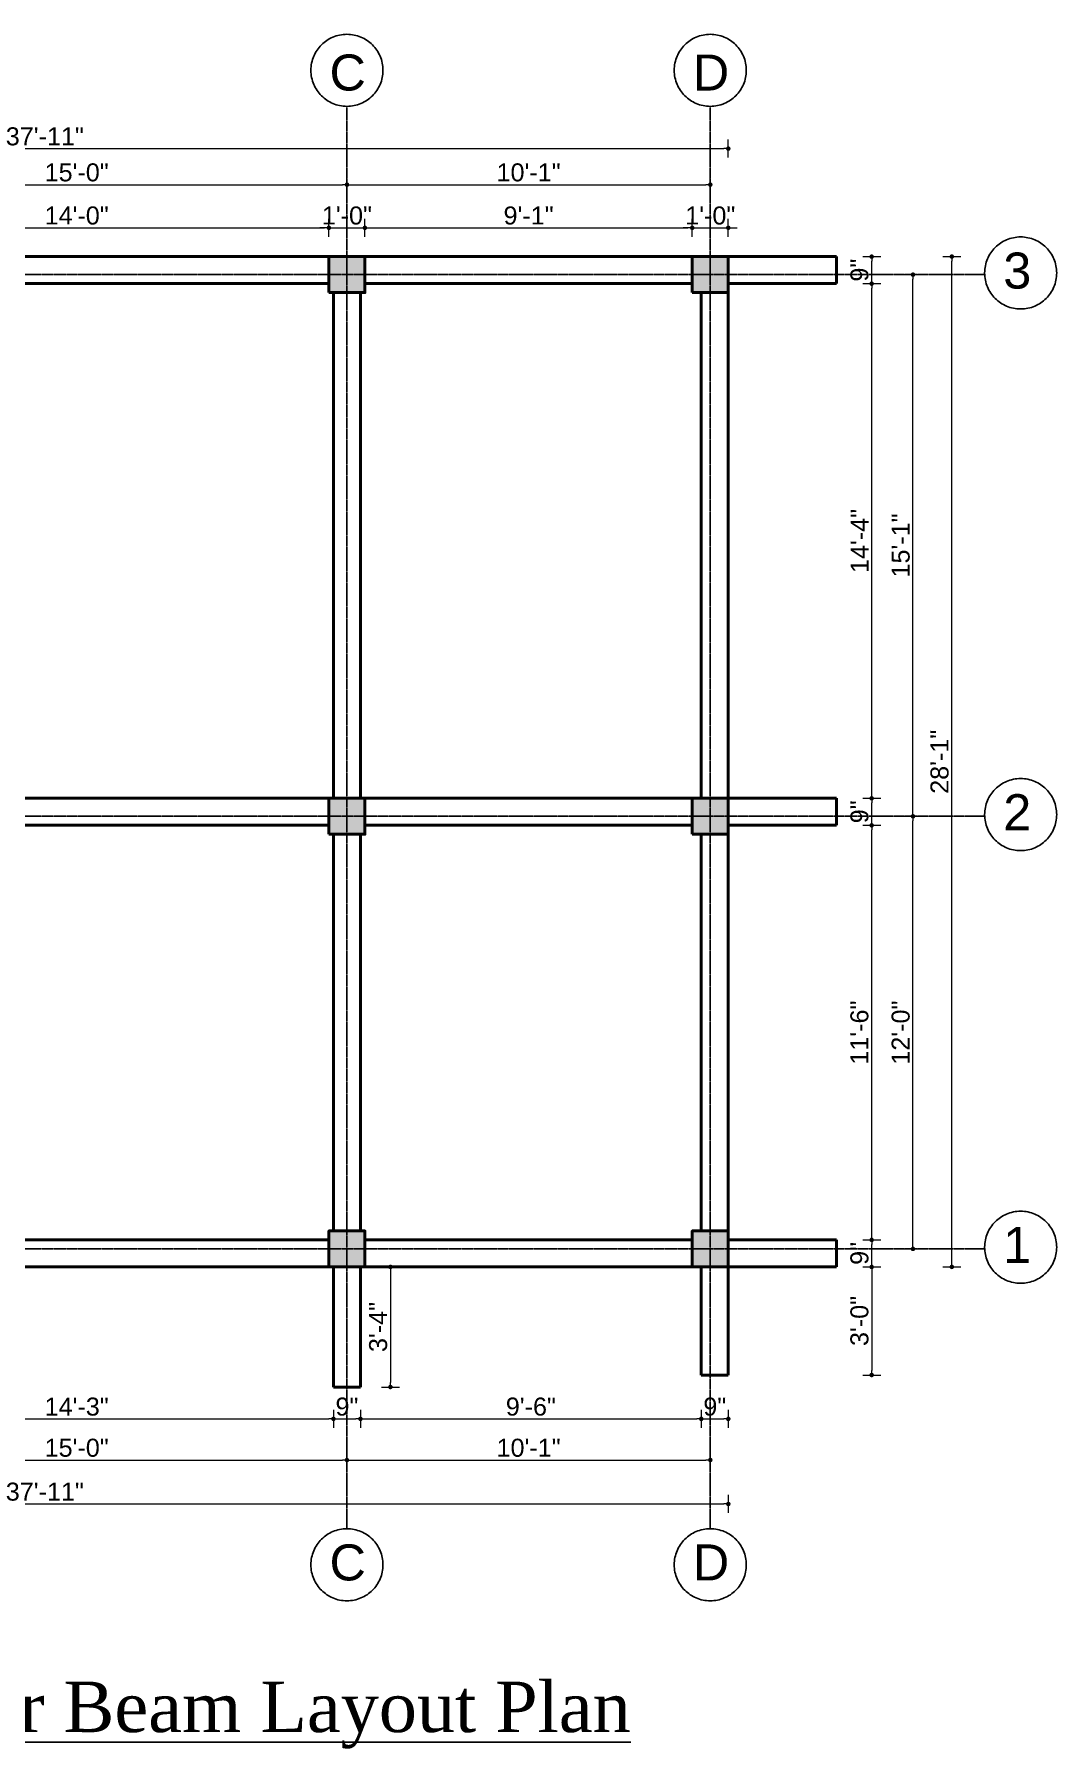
# Model space of a CAD drawing. Header units: inches. Extents: x 115570 to 265311, y 61168 to 314550.
# Drawn here: x 175909 to 176250, y 64183 to 64754 of the extents above; entities that cross this region are included whole.
import ezdxf

# ---------------------------------------------------------------- set-up
doc = ezdxf.new("R2010")
doc.units = ezdxf.units.IN
doc.header["$MEASUREMENT"] = 0
doc.linetypes.add('ACAD_ISO08W100', pattern=[36, 24, -3, 6, -3])
doc.layers.get('0').update_dxf_attribs({"lineweight": 25})
doc.layers.add('0 dimension lines', color=4, linetype='Continuous', lineweight=18)
doc.layers.add('0 wall', color=7, linetype='Continuous', lineweight=40)
doc.layers.add('0_center line', color=4, linetype='ACAD_ISO08W100', transparency=0.5)
doc.styles.add('arial.', font='arial.ttf')
doc.styles.get("Standard").update_dxf_attribs({"font": 'arial.ttf'})
doc.dimstyles.new('d50_Text size double', dxfattribs={"dimscale": 0, "dimtxt": 6, "dimasz": 1.5, "dimexe": 3, "dimexo": 3, "dimgap": 1, "dimtad": 1, "dimdec": 0, "dimrnd": 0.25, "dimzin": 3, "dimdsep": 46, "dimlunit": 4, "dimtxsty": 'arial.', "dimblk": 'DOT', "dimcen": 4, "dimdle": 6, "dimclrd": 256, "dimclre": 256, "dimclrt": 7, "dimazin": 0, "dimtfac": 1, "dimtdec": 0, "dimtix": 1, "dimtmove": 2, "dimatfit": 3, "dimfxl": 3, "dimfxlon": 1, "dimtolj": 1, "dimtzin": 0, "dimlwd": -1, "dimlwe": -1, "dimarcsym": 0})

# ---------------------------------------------------------------- blocks, each defined once
blk = doc.blocks.new('_Dot')
at = {"color": 0, "linetype": 'ByBlock', "lineweight": -2}
blk.add_line((-0.5, 0), (-1, 0), dxfattribs=at)
at = {"color": 0, "linetype": 'ByBlock', "const_width": 0.5}
blk.add_lwpolyline([(-0.25, 0, 1), (0.25, 0, 1)], format="xyb", close=True, dxfattribs=at)
blk = doc.blocks.new('*D793')
at = {"layer": '0 dimension lines', "transparency": 16777216}
for p, q in [((175839.38, 64686.24), (175839.38, 64692.24)), ((176007.38, 64686.24), (176007.38, 64692.24)), ((175840.88, 64689.24), (176005.88, 64689.24))]:
    blk.add_line(p, q, dxfattribs=at)
at = {"layer": 'Defpoints', "color": 0, "transparency": 16777216}
for p in [(176007.38, 64689.24), (175839.38, 64679.64), (176007.38, 64679.64)]:
    blk.add_point(p, dxfattribs=at)
at = {"layer": '0 dimension lines', "transparency": 16777216, "xscale": 1.5, "yscale": 1.5, "zscale": 1.5, "rotation": 180}
blk.add_blockref('_Dot', (175839.38, 64689.24), dxfattribs=at)
at = {"layer": '0 dimension lines', "transparency": 16777216, "xscale": 1.5, "yscale": 1.5, "zscale": 1.5}
blk.add_blockref('_Dot', (176007.38, 64689.24), dxfattribs=at)
at = {"layer": '0 dimension lines', "color": 7, "transparency": 16777216, "insert": (175923.38, 64693.3), "char_height": 6, "attachment_point": 5, "style": 'arial.'}
blk.add_mtext('\\A1;14\'-0"', dxfattribs=at)
blk = doc.blocks.new('*D794')
at = {"layer": '0 dimension lines', "transparency": 16777216}
for p, q in [((176007.38, 64686.24), (176007.38, 64692.24)), ((176019.38, 64686.24), (176019.38, 64692.24)), ((176005.88, 64689.24), (176004.38, 64689.24)), ((176007.38, 64689.24), (176019.38, 64689.24)), ((176020.88, 64689.24), (176022.38, 64689.24))]:
    blk.add_line(p, q, dxfattribs=at)
at = {"layer": 'Defpoints', "color": 0, "transparency": 16777216}
for p in [(176019.38, 64689.24), (176007.38, 64679.64), (176019.38, 64679.64)]:
    blk.add_point(p, dxfattribs=at)
at = {"layer": '0 dimension lines', "transparency": 16777216, "xscale": 1.5, "yscale": 1.5, "zscale": 1.5}
blk.add_blockref('_Dot', (176007.38, 64689.24), dxfattribs=at)
at = {"layer": '0 dimension lines', "transparency": 16777216, "xscale": 1.5, "yscale": 1.5, "zscale": 1.5, "rotation": 180}
blk.add_blockref('_Dot', (176019.38, 64689.24), dxfattribs=at)
at = {"layer": '0 dimension lines', "color": 7, "transparency": 16777216, "insert": (176013.38, 64693.3), "char_height": 6, "attachment_point": 5, "style": 'arial.'}
blk.add_mtext('\\A1;1\'-0"', dxfattribs=at)
blk = doc.blocks.new('*D795')
at = {"layer": '0 dimension lines', "transparency": 16777216}
for p, q in [((176019.38, 64686.24), (176019.38, 64692.24)), ((176128.38, 64686.24), (176128.38, 64692.24)), ((176020.88, 64689.24), (176126.88, 64689.24))]:
    blk.add_line(p, q, dxfattribs=at)
at = {"layer": 'Defpoints', "color": 0, "transparency": 16777216}
for p in [(176128.38, 64689.24), (176019.38, 64679.64), (176128.38, 64679.64)]:
    blk.add_point(p, dxfattribs=at)
at = {"layer": '0 dimension lines', "transparency": 16777216, "xscale": 1.5, "yscale": 1.5, "zscale": 1.5, "rotation": 180}
blk.add_blockref('_Dot', (176019.38, 64689.24), dxfattribs=at)
at = {"layer": '0 dimension lines', "transparency": 16777216, "xscale": 1.5, "yscale": 1.5, "zscale": 1.5}
blk.add_blockref('_Dot', (176128.38, 64689.24), dxfattribs=at)
at = {"layer": '0 dimension lines', "color": 7, "transparency": 16777216, "insert": (176073.88, 64693.3), "char_height": 6, "attachment_point": 5, "style": 'arial.'}
blk.add_mtext('\\A1;9\'-1"', dxfattribs=at)
blk = doc.blocks.new('*D796')
at = {"layer": '0 dimension lines', "transparency": 16777216}
for p, q in [((176128.38, 64686.24), (176128.38, 64692.24)), ((176140.38, 64686.24), (176140.38, 64692.24)), ((176126.88, 64689.24), (176125.38, 64689.24)), ((176128.38, 64689.24), (176140.38, 64689.24)), ((176141.88, 64689.24), (176143.38, 64689.24))]:
    blk.add_line(p, q, dxfattribs=at)
at = {"layer": 'Defpoints', "color": 0, "transparency": 16777216}
for p in [(176140.38, 64689.24), (176128.38, 64679.64), (176140.38, 64679.64)]:
    blk.add_point(p, dxfattribs=at)
at = {"layer": '0 dimension lines', "transparency": 16777216, "xscale": 1.5, "yscale": 1.5, "zscale": 1.5}
blk.add_blockref('_Dot', (176128.38, 64689.24), dxfattribs=at)
at = {"layer": '0 dimension lines', "transparency": 16777216, "xscale": 1.5, "yscale": 1.5, "zscale": 1.5, "rotation": 180}
blk.add_blockref('_Dot', (176140.38, 64689.24), dxfattribs=at)
at = {"layer": '0 dimension lines', "color": 7, "transparency": 16777216, "insert": (176134.38, 64693.3), "char_height": 6, "attachment_point": 5, "style": 'arial.'}
blk.add_mtext('\\A1;1\'-0"', dxfattribs=at)
blk = doc.blocks.new('*D798')
at = {"layer": '0 dimension lines', "transparency": 16777216}
for p, q in [((175833.38, 64700.61), (175833.38, 64706.61)), ((175834.88, 64703.61), (176011.88, 64703.61)), ((176013.38, 64700.61), (176013.38, 64706.61))]:
    blk.add_line(p, q, dxfattribs=at)
at = {"layer": 'Defpoints', "color": 0, "transparency": 16777216}
for p in [(176013.38, 64703.61), (175833.38, 64679.64), (176013.38, 64679.64)]:
    blk.add_point(p, dxfattribs=at)
at = {"layer": '0 dimension lines', "transparency": 16777216, "xscale": 1.5, "yscale": 1.5, "zscale": 1.5, "rotation": 180}
blk.add_blockref('_Dot', (175833.38, 64703.61), dxfattribs=at)
at = {"layer": '0 dimension lines', "transparency": 16777216, "xscale": 1.5, "yscale": 1.5, "zscale": 1.5}
blk.add_blockref('_Dot', (176013.38, 64703.61), dxfattribs=at)
at = {"layer": '0 dimension lines', "color": 7, "transparency": 16777216, "insert": (175923.38, 64707.67), "char_height": 6, "attachment_point": 5, "style": 'arial.'}
blk.add_mtext('\\A1;15\'-0"', dxfattribs=at)
blk = doc.blocks.new('*D799')
at = {"layer": '0 dimension lines', "transparency": 16777216}
for p, q in [((176013.38, 64700.61), (176013.38, 64706.61)), ((176014.88, 64703.61), (176132.88, 64703.61)), ((176134.38, 64700.61), (176134.38, 64706.61))]:
    blk.add_line(p, q, dxfattribs=at)
at = {"layer": 'Defpoints', "color": 0, "transparency": 16777216}
for p in [(176134.38, 64703.61), (176013.38, 64679.64), (176134.38, 64679.64)]:
    blk.add_point(p, dxfattribs=at)
at = {"layer": '0 dimension lines', "transparency": 16777216, "xscale": 1.5, "yscale": 1.5, "zscale": 1.5, "rotation": 180}
blk.add_blockref('_Dot', (176013.38, 64703.61), dxfattribs=at)
at = {"layer": '0 dimension lines', "transparency": 16777216, "xscale": 1.5, "yscale": 1.5, "zscale": 1.5}
blk.add_blockref('_Dot', (176134.38, 64703.61), dxfattribs=at)
at = {"layer": '0 dimension lines', "color": 7, "transparency": 16777216, "insert": (176073.88, 64707.67), "char_height": 6, "attachment_point": 5, "style": 'arial.'}
blk.add_mtext('\\A1;10\'-1"', dxfattribs=at)
blk = doc.blocks.new('*D657')
at = {"layer": '0 dimension lines', "transparency": 16777216}
for p, q in [((175685.19, 64712.61), (175685.19, 64718.61)), ((175686.69, 64715.61), (176138.88, 64715.61)), ((176140.38, 64712.61), (176140.38, 64718.61))]:
    blk.add_line(p, q, dxfattribs=at)
at = {"layer": 'Defpoints', "color": 0, "transparency": 16777216}
for p in [(176140.38, 64715.61), (175685.19, 64679.64), (176140.38, 64679.64)]:
    blk.add_point(p, dxfattribs=at)
at = {"layer": '0 dimension lines', "transparency": 16777216, "xscale": 1.5, "yscale": 1.5, "zscale": 1.5, "rotation": 180}
blk.add_blockref('_Dot', (175685.19, 64715.61), dxfattribs=at)
at = {"layer": '0 dimension lines', "transparency": 16777216, "xscale": 1.5, "yscale": 1.5, "zscale": 1.5}
blk.add_blockref('_Dot', (176140.38, 64715.61), dxfattribs=at)
at = {"layer": '0 dimension lines', "color": 7, "transparency": 16777216, "insert": (175912.78, 64719.67), "char_height": 6, "attachment_point": 5, "style": 'arial.'}
blk.add_mtext('\\A1;37\'-11"', dxfattribs=at)
blk = doc.blocks.new('*D661')
at = {"layer": '0 dimension lines', "transparency": 16777216}
for p, q in [((175837.88, 64295.49), (175837.88, 64289.49)), ((175839.38, 64292.49), (176007.38, 64292.49)), ((176008.88, 64295.49), (176008.88, 64289.49))]:
    blk.add_line(p, q, dxfattribs=at)
at = {"layer": 'Defpoints', "color": 0, "transparency": 16777216}
for p in [(175837.88, 64310.77), (176008.88, 64310.77), (176008.88, 64292.49)]:
    blk.add_point(p, dxfattribs=at)
at = {"layer": '0 dimension lines', "transparency": 16777216, "xscale": 1.5, "yscale": 1.5, "zscale": 1.5, "rotation": 180}
blk.add_blockref('_Dot', (175837.88, 64292.49), dxfattribs=at)
at = {"layer": '0 dimension lines', "transparency": 16777216, "xscale": 1.5, "yscale": 1.5, "zscale": 1.5}
blk.add_blockref('_Dot', (176008.88, 64292.49), dxfattribs=at)
at = {"layer": '0 dimension lines', "color": 7, "transparency": 16777216, "insert": (175923.38, 64296.55), "char_height": 6, "attachment_point": 5, "style": 'arial.'}
blk.add_mtext('\\A1;14\'-3"', dxfattribs=at)
blk = doc.blocks.new('*D662')
at = {"layer": '0 dimension lines', "transparency": 16777216}
for p, q in [((176008.88, 64295.49), (176008.88, 64289.49)), ((176010.38, 64292.49), (176016.38, 64292.49)), ((176017.88, 64295.49), (176017.88, 64289.49))]:
    blk.add_line(p, q, dxfattribs=at)
at = {"layer": 'Defpoints', "color": 0, "transparency": 16777216}
for p in [(176008.88, 64310.77), (176017.88, 64310.77), (176017.88, 64292.49)]:
    blk.add_point(p, dxfattribs=at)
at = {"layer": '0 dimension lines', "transparency": 16777216, "xscale": 1.5, "yscale": 1.5, "zscale": 1.5, "rotation": 180}
blk.add_blockref('_Dot', (176008.88, 64292.49), dxfattribs=at)
at = {"layer": '0 dimension lines', "transparency": 16777216, "xscale": 1.5, "yscale": 1.5, "zscale": 1.5}
blk.add_blockref('_Dot', (176017.88, 64292.49), dxfattribs=at)
at = {"layer": '0 dimension lines', "color": 7, "transparency": 16777216, "insert": (176013.38, 64296.55), "char_height": 6, "attachment_point": 5, "style": 'arial.'}
blk.add_mtext('\\A1;9"', dxfattribs=at)
blk = doc.blocks.new('*D663')
at = {"layer": '0 dimension lines', "transparency": 16777216}
for p, q in [((176017.88, 64295.49), (176017.88, 64289.49)), ((176019.38, 64292.49), (176129.88, 64292.49)), ((176131.38, 64295.49), (176131.38, 64289.49))]:
    blk.add_line(p, q, dxfattribs=at)
at = {"layer": 'Defpoints', "color": 0, "transparency": 16777216}
for p in [(176131.38, 64314.77), (176017.88, 64310.77), (176131.38, 64292.49)]:
    blk.add_point(p, dxfattribs=at)
at = {"layer": '0 dimension lines', "transparency": 16777216, "xscale": 1.5, "yscale": 1.5, "zscale": 1.5, "rotation": 180}
blk.add_blockref('_Dot', (176017.88, 64292.49), dxfattribs=at)
at = {"layer": '0 dimension lines', "transparency": 16777216, "xscale": 1.5, "yscale": 1.5, "zscale": 1.5}
blk.add_blockref('_Dot', (176131.38, 64292.49), dxfattribs=at)
at = {"layer": '0 dimension lines', "color": 7, "transparency": 16777216, "insert": (176074.63, 64296.55), "char_height": 6, "attachment_point": 5, "style": 'arial.'}
blk.add_mtext('\\A1;9\'-6"', dxfattribs=at)
blk = doc.blocks.new('*D664')
at = {"layer": '0 dimension lines', "transparency": 16777216}
for p, q in [((176131.38, 64295.49), (176131.38, 64289.49)), ((176132.88, 64292.49), (176138.88, 64292.49)), ((176140.38, 64295.49), (176140.38, 64289.49))]:
    blk.add_line(p, q, dxfattribs=at)
at = {"layer": 'Defpoints', "color": 0, "transparency": 16777216}
for p in [(176131.38, 64314.77), (176140.38, 64314.77), (176140.38, 64292.49)]:
    blk.add_point(p, dxfattribs=at)
at = {"layer": '0 dimension lines', "transparency": 16777216, "xscale": 1.5, "yscale": 1.5, "zscale": 1.5, "rotation": 180}
blk.add_blockref('_Dot', (176131.38, 64292.49), dxfattribs=at)
at = {"layer": '0 dimension lines', "transparency": 16777216, "xscale": 1.5, "yscale": 1.5, "zscale": 1.5}
blk.add_blockref('_Dot', (176140.38, 64292.49), dxfattribs=at)
at = {"layer": '0 dimension lines', "color": 7, "transparency": 16777216, "insert": (176135.88, 64296.55), "char_height": 6, "attachment_point": 5, "style": 'arial.'}
blk.add_mtext('\\A1;9"', dxfattribs=at)
blk = doc.blocks.new('*D666')
at = {"layer": '0 dimension lines', "transparency": 16777216}
for p, q in [((175833.38, 64281.78), (175833.38, 64275.78)), ((176013.38, 64281.78), (176013.38, 64275.78)), ((175834.88, 64278.78), (176011.88, 64278.78))]:
    blk.add_line(p, q, dxfattribs=at)
at = {"layer": 'Defpoints', "color": 0, "transparency": 16777216}
for p in [(175833.38, 64350.77), (176013.38, 64350.77), (176013.38, 64278.78)]:
    blk.add_point(p, dxfattribs=at)
at = {"layer": '0 dimension lines', "transparency": 16777216, "xscale": 1.5, "yscale": 1.5, "zscale": 1.5, "rotation": 180}
blk.add_blockref('_Dot', (175833.38, 64278.78), dxfattribs=at)
at = {"layer": '0 dimension lines', "transparency": 16777216, "xscale": 1.5, "yscale": 1.5, "zscale": 1.5}
blk.add_blockref('_Dot', (176013.38, 64278.78), dxfattribs=at)
at = {"layer": '0 dimension lines', "color": 7, "transparency": 16777216, "insert": (175923.38, 64282.84), "char_height": 6, "attachment_point": 5, "style": 'arial.'}
blk.add_mtext('\\A1;15\'-0"', dxfattribs=at)
blk = doc.blocks.new('*D667')
at = {"layer": '0 dimension lines', "transparency": 16777216}
for p, q in [((176013.38, 64281.78), (176013.38, 64275.78)), ((176134.38, 64281.78), (176134.38, 64275.78)), ((176014.88, 64278.78), (176132.88, 64278.78))]:
    blk.add_line(p, q, dxfattribs=at)
at = {"layer": 'Defpoints', "color": 0, "transparency": 16777216}
for p in [(176013.38, 64350.77), (176134.38, 64350.77), (176134.38, 64278.78)]:
    blk.add_point(p, dxfattribs=at)
at = {"layer": '0 dimension lines', "transparency": 16777216, "xscale": 1.5, "yscale": 1.5, "zscale": 1.5, "rotation": 180}
blk.add_blockref('_Dot', (176013.38, 64278.78), dxfattribs=at)
at = {"layer": '0 dimension lines', "transparency": 16777216, "xscale": 1.5, "yscale": 1.5, "zscale": 1.5}
blk.add_blockref('_Dot', (176134.38, 64278.78), dxfattribs=at)
at = {"layer": '0 dimension lines', "color": 7, "transparency": 16777216, "insert": (176073.88, 64282.84), "char_height": 6, "attachment_point": 5, "style": 'arial.'}
blk.add_mtext('\\A1;10\'-1"', dxfattribs=at)
blk = doc.blocks.new('*D668')
at = {"layer": '0 dimension lines', "transparency": 16777216}
for p, q in [((175685.19, 64267.16), (175685.19, 64261.16)), ((175686.69, 64264.16), (176138.88, 64264.16)), ((176140.38, 64267.16), (176140.38, 64261.16))]:
    blk.add_line(p, q, dxfattribs=at)
at = {"layer": 'Defpoints', "color": 0, "transparency": 16777216}
for p in [(175685.19, 64314.77), (176140.38, 64314.77), (176140.38, 64264.16)]:
    blk.add_point(p, dxfattribs=at)
at = {"layer": '0 dimension lines', "transparency": 16777216, "xscale": 1.5, "yscale": 1.5, "zscale": 1.5, "rotation": 180}
blk.add_blockref('_Dot', (175685.19, 64264.16), dxfattribs=at)
at = {"layer": '0 dimension lines', "transparency": 16777216, "xscale": 1.5, "yscale": 1.5, "zscale": 1.5}
blk.add_blockref('_Dot', (176140.38, 64264.16), dxfattribs=at)
at = {"layer": '0 dimension lines', "color": 7, "transparency": 16777216, "insert": (175912.78, 64268.22), "char_height": 6, "attachment_point": 5, "style": 'arial.'}
blk.add_mtext('\\A1;37\'-11"', dxfattribs=at)
blk = doc.blocks.new('*D669')
at = {"layer": '0 dimension lines', "transparency": 16777216}
for p, q in [((176185.13, 64352.11), (176191.13, 64352.11)), ((176188.13, 64344.61), (176188.13, 64350.61)), ((176185.13, 64343.11), (176191.13, 64343.11))]:
    blk.add_line(p, q, dxfattribs=at)
at = {"layer": 'Defpoints', "color": 0, "transparency": 16777216}
for p in [(176164.2, 64352.11), (176188.13, 64352.11), (176164.2, 64343.11)]:
    blk.add_point(p, dxfattribs=at)
at = {"layer": '0 dimension lines', "transparency": 16777216, "xscale": 1.5, "yscale": 1.5, "zscale": 1.5}
for p, rotation in [((176188.13, 64352.11), 90), ((176188.13, 64343.11), 270)]:
    blk.add_blockref('_Dot', p, dxfattribs=dict(at, rotation=rotation))
at = {"layer": '0 dimension lines', "color": 7, "transparency": 16777216, "insert": (176184.07, 64347.61), "char_height": 6, "attachment_point": 5, "rotation": 90, "style": 'arial.'}
blk.add_mtext('\\A1;9"', dxfattribs=at)
blk = doc.blocks.new('*D670')
at = {"layer": '0 dimension lines', "transparency": 16777216}
for p, q in [((176185.13, 64490.21), (176191.13, 64490.21)), ((176188.13, 64353.61), (176188.13, 64488.71)), ((176185.13, 64352.11), (176191.13, 64352.11))]:
    blk.add_line(p, q, dxfattribs=at)
at = {"layer": 'Defpoints', "color": 0, "transparency": 16777216}
for p in [(176164.2, 64490.21), (176188.13, 64490.21), (176164.2, 64352.11)]:
    blk.add_point(p, dxfattribs=at)
at = {"layer": '0 dimension lines', "transparency": 16777216, "xscale": 1.5, "yscale": 1.5, "zscale": 1.5}
for p, rotation in [((176188.13, 64490.21), 90), ((176188.13, 64352.11), 270)]:
    blk.add_blockref('_Dot', p, dxfattribs=dict(at, rotation=rotation))
at = {"layer": '0 dimension lines', "color": 7, "transparency": 16777216, "insert": (176184.07, 64421.16), "char_height": 6, "attachment_point": 5, "rotation": 90, "style": 'arial.'}
blk.add_mtext('\\A1;11\'-6"', dxfattribs=at)
blk = doc.blocks.new('*D671')
at = {"layer": '0 dimension lines', "transparency": 16777216}
for p, q in [((176185.13, 64499.21), (176191.13, 64499.21)), ((176188.13, 64491.71), (176188.13, 64497.71)), ((176185.13, 64490.21), (176191.13, 64490.21))]:
    blk.add_line(p, q, dxfattribs=at)
at = {"layer": 'Defpoints', "color": 0, "transparency": 16777216}
for p in [(176164.2, 64499.21), (176188.13, 64499.21), (176164.2, 64490.21)]:
    blk.add_point(p, dxfattribs=at)
at = {"layer": '0 dimension lines', "transparency": 16777216, "xscale": 1.5, "yscale": 1.5, "zscale": 1.5}
for p, rotation in [((176188.13, 64499.21), 90), ((176188.13, 64490.21), 270)]:
    blk.add_blockref('_Dot', p, dxfattribs=dict(at, rotation=rotation))
at = {"layer": '0 dimension lines', "color": 7, "transparency": 16777216, "insert": (176184.07, 64494.71), "char_height": 6, "attachment_point": 5, "rotation": 90, "style": 'arial.'}
blk.add_mtext('\\A1;9"', dxfattribs=at)
blk = doc.blocks.new('*D672')
at = {"layer": '0 dimension lines', "transparency": 16777216}
for p, q in [((176185.13, 64670.64), (176191.13, 64670.64)), ((176188.13, 64500.71), (176188.13, 64669.14)), ((176185.13, 64499.21), (176191.13, 64499.21))]:
    blk.add_line(p, q, dxfattribs=at)
at = {"layer": 'Defpoints', "color": 0, "transparency": 16777216}
for p in [(176164.2, 64670.64), (176188.13, 64670.64), (176164.2, 64499.21)]:
    blk.add_point(p, dxfattribs=at)
at = {"layer": '0 dimension lines', "transparency": 16777216, "xscale": 1.5, "yscale": 1.5, "zscale": 1.5}
for p, rotation in [((176188.13, 64670.64), 90), ((176188.13, 64499.21), 270)]:
    blk.add_blockref('_Dot', p, dxfattribs=dict(at, rotation=rotation))
at = {"layer": '0 dimension lines', "color": 7, "transparency": 16777216, "insert": (176184.12, 64584.93), "char_height": 6, "attachment_point": 5, "rotation": 90, "style": 'arial.'}
blk.add_mtext('\\A1;14\'-4"', dxfattribs=at)
blk = doc.blocks.new('*D673')
at = {"layer": '0 dimension lines', "transparency": 16777216}
for p, q in [((176185.13, 64679.64), (176191.13, 64679.64)), ((176188.13, 64672.14), (176188.13, 64678.14)), ((176185.13, 64670.64), (176191.13, 64670.64))]:
    blk.add_line(p, q, dxfattribs=at)
at = {"layer": 'Defpoints', "color": 0, "transparency": 16777216}
for p in [(176164.2, 64679.64), (176188.13, 64679.64), (176164.2, 64670.64)]:
    blk.add_point(p, dxfattribs=at)
at = {"layer": '0 dimension lines', "transparency": 16777216, "xscale": 1.5, "yscale": 1.5, "zscale": 1.5}
for p, rotation in [((176188.13, 64679.64), 90), ((176188.13, 64670.64), 270)]:
    blk.add_blockref('_Dot', p, dxfattribs=dict(at, rotation=rotation))
at = {"layer": '0 dimension lines', "color": 7, "transparency": 16777216, "insert": (176184.07, 64675.14), "char_height": 6, "attachment_point": 5, "rotation": 90, "style": 'arial.'}
blk.add_mtext('\\A1;9"', dxfattribs=at)
blk = doc.blocks.new('*D674')
at = {"layer": '0 dimension lines', "transparency": 16777216}
for p, q in [((176198.88, 64493.21), (176204.88, 64493.21)), ((176201.88, 64350.61), (176201.88, 64491.71)), ((176198.88, 64349.11), (176204.88, 64349.11))]:
    blk.add_line(p, q, dxfattribs=at)
at = {"layer": 'Defpoints', "color": 0, "transparency": 16777216}
for p in [(176128.2, 64493.21), (176201.88, 64493.21), (176128.2, 64349.11)]:
    blk.add_point(p, dxfattribs=at)
at = {"layer": '0 dimension lines', "transparency": 16777216, "xscale": 1.5, "yscale": 1.5, "zscale": 1.5}
for p, rotation in [((176201.88, 64493.21), 90), ((176201.88, 64349.11), 270)]:
    blk.add_blockref('_Dot', p, dxfattribs=dict(at, rotation=rotation))
at = {"layer": '0 dimension lines', "color": 7, "transparency": 16777216, "insert": (176197.81, 64421.16), "char_height": 6, "attachment_point": 5, "rotation": 90, "style": 'arial.'}
blk.add_mtext('\\A1;12\'-0"', dxfattribs=at)
blk = doc.blocks.new('*D675')
at = {"layer": '0 dimension lines', "transparency": 16777216}
for p, q in [((176198.88, 64673.64), (176204.88, 64673.64)), ((176201.88, 64494.71), (176201.88, 64672.14)), ((176198.88, 64493.21), (176204.88, 64493.21))]:
    blk.add_line(p, q, dxfattribs=at)
at = {"layer": 'Defpoints', "color": 0, "transparency": 16777216}
for p in [(176128.2, 64673.64), (176201.88, 64673.64), (176128.2, 64493.21)]:
    blk.add_point(p, dxfattribs=at)
at = {"layer": '0 dimension lines', "transparency": 16777216, "xscale": 1.5, "yscale": 1.5, "zscale": 1.5}
for p, rotation in [((176201.88, 64673.64), 90), ((176201.88, 64493.21), 270)]:
    blk.add_blockref('_Dot', p, dxfattribs=dict(at, rotation=rotation))
at = {"layer": '0 dimension lines', "color": 7, "transparency": 16777216, "insert": (176197.81, 64583.43), "char_height": 6, "attachment_point": 5, "rotation": 90, "style": 'arial.'}
blk.add_mtext('\\A1;15\'-1"', dxfattribs=at)
blk = doc.blocks.new('*D676')
at = {"layer": '0 dimension lines', "transparency": 16777216}
for p, q in [((176211.82, 64679.64), (176217.82, 64679.64)), ((176214.82, 64344.61), (176214.82, 64678.14)), ((176211.82, 64343.11), (176217.82, 64343.11))]:
    blk.add_line(p, q, dxfattribs=at)
at = {"layer": 'Defpoints', "color": 0, "transparency": 16777216}
for p in [(176164.2, 64679.64), (176214.82, 64679.64), (176164.2, 64343.11)]:
    blk.add_point(p, dxfattribs=at)
at = {"layer": '0 dimension lines', "transparency": 16777216, "xscale": 1.5, "yscale": 1.5, "zscale": 1.5}
for p, rotation in [((176214.82, 64679.64), 90), ((176214.82, 64343.11), 270)]:
    blk.add_blockref('_Dot', p, dxfattribs=dict(at, rotation=rotation))
at = {"layer": '0 dimension lines', "color": 7, "transparency": 16777216, "insert": (176210.75, 64511.37), "char_height": 6, "attachment_point": 5, "rotation": 90, "style": 'arial.'}
blk.add_mtext('\\A1;28\'-1"', dxfattribs=at)
blk = doc.blocks.new('*D818')
at = {"layer": '0 dimension lines', "transparency": 16777216}
for p, q in [((176024.87, 64343.11), (176030.87, 64343.11)), ((176027.87, 64341.61), (176027.87, 64304.61)), ((176024.87, 64303.11), (176030.87, 64303.11))]:
    blk.add_line(p, q, dxfattribs=at)
at = {"layer": 'Defpoints', "color": 0, "transparency": 16777216}
for p in [(176017.88, 64343.11), (176017.88, 64303.11), (176027.87, 64303.11)]:
    blk.add_point(p, dxfattribs=at)
at = {"layer": '0 dimension lines', "transparency": 16777216, "xscale": 1.5, "yscale": 1.5, "zscale": 1.5}
for p, rotation in [((176027.87, 64343.11), 90), ((176027.87, 64303.11), 270)]:
    blk.add_blockref('_Dot', p, dxfattribs=dict(at, rotation=rotation))
at = {"layer": '0 dimension lines', "color": 7, "lineweight": 15, "transparency": 16777216, "insert": (176023.8, 64323.11), "char_height": 6, "attachment_point": 5, "rotation": 90, "style": 'arial.'}
blk.add_mtext('\\A1;3\'-4"', dxfattribs=at)
blk = doc.blocks.new('*D820')
at = {"layer": '0 dimension lines', "transparency": 16777216}
for p, q in [((176185.13, 64343.11), (176191.13, 64343.11)), ((176188.13, 64341.61), (176188.13, 64308.61)), ((176185.13, 64307.11), (176191.13, 64307.11))]:
    blk.add_line(p, q, dxfattribs=at)
at = {"layer": 'Defpoints', "color": 0, "transparency": 16777216}
for p in [(176140.38, 64343.11), (176140.38, 64307.11), (176188.13, 64307.11)]:
    blk.add_point(p, dxfattribs=at)
at = {"layer": '0 dimension lines', "transparency": 16777216, "xscale": 1.5, "yscale": 1.5, "zscale": 1.5}
for p, rotation in [((176188.13, 64343.11), 90), ((176188.13, 64307.11), 270)]:
    blk.add_blockref('_Dot', p, dxfattribs=dict(at, rotation=rotation))
at = {"layer": '0 dimension lines', "color": 7, "lineweight": 15, "transparency": 16777216, "insert": (176184.07, 64325.11), "char_height": 6, "attachment_point": 5, "rotation": 90, "style": 'arial.'}
blk.add_mtext('\\A1;3\'-0"', dxfattribs=at)

msp = doc.modelspace()

# ---------------------------------------------------------------- hatches: boundary and pattern name
at = {"transparency": 33554587}
h = msp.add_hatch(color=256, dxfattribs=at)
h.dxf.hatch_style = 1
h.paths.add_polyline_path([(176019.38, 64679.64), (176019.38, 64667.64), (176007.38, 64667.64), (176007.38, 64679.64)])
h = msp.add_hatch(color=256, dxfattribs=at)
h.dxf.hatch_style = 1
h.paths.add_polyline_path([(176140.38, 64679.64), (176140.38, 64667.64), (176128.38, 64667.64), (176128.38, 64679.64)])
h = msp.add_hatch(color=256, dxfattribs=at)
h.dxf.hatch_style = 1
h.paths.add_polyline_path([(176019.38, 64499.21), (176019.38, 64487.21), (176007.38, 64487.21), (176007.38, 64499.21)])
h = msp.add_hatch(color=256, dxfattribs=at)
h.dxf.hatch_style = 1
h.paths.add_polyline_path([(176140.38, 64499.21), (176140.38, 64487.21), (176128.38, 64487.21), (176128.38, 64499.21)])
h = msp.add_hatch(color=256, dxfattribs=at)
h.dxf.hatch_style = 1
h.paths.add_polyline_path([(176019.38, 64355.11), (176019.38, 64343.11), (176007.38, 64343.11), (176007.38, 64355.11)])
h = msp.add_hatch(color=256, dxfattribs=at)
h.dxf.hatch_style = 1
h.paths.add_polyline_path([(176140.38, 64355.11), (176140.38, 64343.11), (176128.38, 64343.11), (176128.38, 64355.11)])

# ---------------------------------------------------------------- linework, layer by layer
at = {"layer": '0 wall'}
for p, q in [((176007.38, 64679.64), (175839.38, 64679.64)), ((176019.38, 64679.64), (176128.38, 64679.64)), ((176140.38, 64679.64), (176176.38, 64679.64)), ((176176.38, 64679.64), (176176.38, 64670.64)), ((176007.38, 64670.64), (175839.38, 64670.64)), ((176019.38, 64670.64), (176128.38, 64670.64)), ((176140.38, 64670.64), (176176.38, 64670.64)), ((176008.88, 64667.64), (176008.88, 64499.21)), ((176017.88, 64667.64), (176017.88, 64499.21)), ((176131.38, 64667.64), (176131.38, 64499.21)), ((176140.38, 64667.64), (176140.38, 64499.21)), ((176007.38, 64499.21), (175839.38, 64499.21)), ((176019.38, 64499.21), (176128.38, 64499.21)), ((176140.38, 64499.21), (176176.38, 64499.21)), ((176176.38, 64499.21), (176176.38, 64490.21)), ((176007.38, 64490.21), (175839.38, 64490.21)), ((176008.88, 64487.21), (176008.88, 64355.11)), ((176017.88, 64487.21), (176017.88, 64355.11)), ((176019.38, 64490.21), (176128.38, 64490.21)), ((176131.38, 64355.11), (176131.38, 64487.21)), ((176140.38, 64490.21), (176176.38, 64490.21)), ((176140.38, 64355.11), (176140.38, 64487.21)), ((175839.38, 64352.11), (176007.38, 64352.11)), ((176019.38, 64352.11), (176128.38, 64352.11)), ((176140.38, 64352.11), (176176.38, 64352.11)), ((176176.38, 64352.11), (176176.38, 64343.11)), ((175839.38, 64343.11), (176007.38, 64343.11)), ((176008.88, 64303.11), (176008.88, 64343.11)), ((176017.88, 64343.11), (176017.88, 64303.11)), ((176019.38, 64343.11), (176128.38, 64343.11)), ((176131.38, 64343.11), (176131.38, 64307.11)), ((176140.38, 64343.11), (176176.38, 64343.11)), ((176140.38, 64343.11), (176140.38, 64307.11)), ((176017.88, 64303.11), (176008.88, 64303.11)), ((176131.38, 64307.11), (176140.38, 64307.11))]:
    msp.add_line(p, q, dxfattribs=at)
for points in [[(176007.38, 64667.64), (176007.38, 64679.64), (176019.38, 64679.64), (176019.38, 64667.64)], [(176128.38, 64667.64), (176128.38, 64679.64), (176140.38, 64679.64), (176140.38, 64667.64)], [(176007.38, 64487.21), (176007.38, 64499.21), (176019.38, 64499.21), (176019.38, 64487.21)], [(176128.38, 64487.21), (176128.38, 64499.21), (176140.38, 64499.21), (176140.38, 64487.21)], [(176007.38, 64343.11), (176007.38, 64355.11), (176019.38, 64355.11), (176019.38, 64343.11)], [(176128.38, 64343.11), (176128.38, 64355.11), (176140.38, 64355.11), (176140.38, 64343.11)]]:
    msp.add_lwpolyline(points, close=True, dxfattribs=at)
at = {"layer": '0_center line', "ltscale": 0.01, "transparency": 33554559}
for p, q in [((176013.38, 64729.7), (176013.38, 64255.89)), ((176134.38, 64729.7), (176134.38, 64255.89)), ((175592.79, 64673.64), (176225.75, 64673.64)), ((175592.79, 64493.21), (176225.75, 64493.21)), ((175592.79, 64349.11), (176225.75, 64349.11))]:
    msp.add_line(p, q, dxfattribs=at)
at = {"layer": '0_center line', "ltscale": 100, "transparency": 33554687}
for centre in [(176013.38, 64741.7), (176134.38, 64741.7), (176237.74, 64674.2), (176237.74, 64493.78), (176237.74, 64349.67), (176013.38, 64243.89), (176134.38, 64243.89)]:
    msp.add_circle(centre, 12, dxfattribs=at)

# ---------------------------------------------------------------- texts
at = {"ltscale": 100, "transparency": 33554687, "insert": (175773.85, 64204.97), "char_height": 16.8, "attachment_point": 1}
msp.add_mtext_dynamic_manual_height_columns('{\\fTimes New Roman|b0|i0|c0|p18;\\LTypical Floor Beam Layout Plan}', width=327.3975, gutter_width=60, heights=[0], dxfattribs=at)
at = {"layer": '0_center line', "ltscale": 100, "transparency": 33554687}
for s, rotation, p in [('C', 0.0713, (176007.59, 64734.96)), ('D', 0.0713, (176128.59, 64734.96)), ('3', 359.9287, (176231.94, 64669)), ('2', 359.9287, (176231.94, 64488.58)), ('1', 359.9287, (176231.94, 64344.47)), ('C', 359.9287, (176007.58, 64238.69)), ('D', 359.9287, (176128.58, 64238.69))]:
    msp.add_text(s, height=12, rotation=rotation, dxfattribs=at).set_placement(p)

# ---------------------------------------------------------------- dimensions: what is measured, and where the dimension line sits
at = {"layer": '0 dimension lines'}
for base, p1, p2, picture, middle in [((176140.38, 64715.61), (175685.19, 64679.64), (176140.38, 64679.64), '*D657', (175912.78, 64719.67)), ((176013.38, 64703.61), (175833.38, 64679.64), (176013.38, 64679.64), '*D798', (175923.38, 64707.67)), ((176134.38, 64703.61), (176013.38, 64679.64), (176134.38, 64679.64), '*D799', (176073.88, 64707.67)), ((176007.38, 64689.24), (175839.38, 64679.64), (176007.38, 64679.64), '*D793', (175923.38, 64693.3)), ((176019.38, 64689.24), (176007.38, 64679.64), (176019.38, 64679.64), '*D794', (176013.38, 64693.3)), ((176128.38, 64689.24), (176019.38, 64679.64), (176128.38, 64679.64), '*D795', (176073.88, 64693.3)), ((176140.38, 64689.24), (176128.38, 64679.64), (176140.38, 64679.64), '*D796', (176134.38, 64693.3)), ((176013.38, 64278.78), (175833.38, 64350.77), (176013.38, 64350.77), '*D666', (175923.38, 64282.84)), ((176134.38, 64278.78), (176013.38, 64350.77), (176134.38, 64350.77), '*D667', (176073.88, 64282.84)), ((176140.38, 64264.16), (175685.19, 64314.77), (176140.38, 64314.77), '*D668', (175912.78, 64268.22)), ((176131.37518747, 64292.48934721), (176017.87518747, 64310.77142769), (176131.37518747, 64314.77142769), '*D663', (176074.62518747, 64296.55278513)), ((176140.38, 64292.49), (176131.38, 64314.77), (176140.38, 64314.77), '*D664', (176135.88, 64296.55)), ((176008.88, 64292.49), (175837.88, 64310.77), (176008.88, 64310.77), '*D661', (175923.38, 64296.55)), ((176017.88, 64292.49), (176008.88, 64310.77), (176017.88, 64310.77), '*D662', (176013.38, 64296.55))]:
    dim = msp.add_linear_dim(base=base, p1=p1, p2=p2, dimstyle='d50_Text size double', override={"dimscale": 1}, dxfattribs=at)
    dim.commit()
    dim.dimension.update_dxf_attribs({"geometry": picture, "text_midpoint": middle})
for base, p1, p2, picture, middle in [((176188.13, 64679.64), (176164.2, 64670.64), (176164.2, 64679.64), '*D673', (176184.07, 64675.14)), ((176214.82, 64679.64), (176164.2, 64343.11), (176164.2, 64679.64), '*D676', (176210.75, 64511.37)), ((176201.88, 64673.64), (176128.2, 64493.21), (176128.2, 64673.64), '*D675', (176197.81, 64583.43)), ((176188.13, 64670.64), (176164.2, 64499.21), (176164.2, 64670.64), '*D672', (176184.12, 64584.93)), ((176188.13, 64499.21), (176164.2, 64490.21), (176164.2, 64499.21), '*D671', (176184.07, 64494.71)), ((176201.88, 64493.21), (176128.2, 64349.11), (176128.2, 64493.21), '*D674', (176197.81, 64421.16)), ((176188.13, 64490.21), (176164.2, 64352.11), (176164.2, 64490.21), '*D670', (176184.07, 64421.16)), ((176188.13, 64352.11), (176164.2, 64343.11), (176164.2, 64352.11), '*D669', (176184.07, 64347.61))]:
    dim = msp.add_linear_dim(base=base, p1=p1, p2=p2, angle=90, dimstyle='d50_Text size double', override={"dimscale": 1}, dxfattribs=at)
    dim.commit()
    dim.dimension.update_dxf_attribs({"geometry": picture, "text_midpoint": middle})
at = {"layer": '0 dimension lines', "lineweight": 15}
for base, p1, p2, picture, middle in [((176027.87, 64303.11), (176017.88, 64343.11), (176017.88, 64303.11), '*D818', (176023.8, 64323.11)), ((176188.13, 64307.11), (176140.38, 64343.11), (176140.38, 64307.11), '*D820', (176184.07, 64325.11))]:
    dim = msp.add_linear_dim(base=base, p1=p1, p2=p2, angle=90, dimstyle='d50_Text size double', override={"dimscale": 1}, dxfattribs=at)
    dim.commit()
    dim.dimension.update_dxf_attribs({"geometry": picture, "text_midpoint": middle})

doc.saveas('drawing.dxf')
